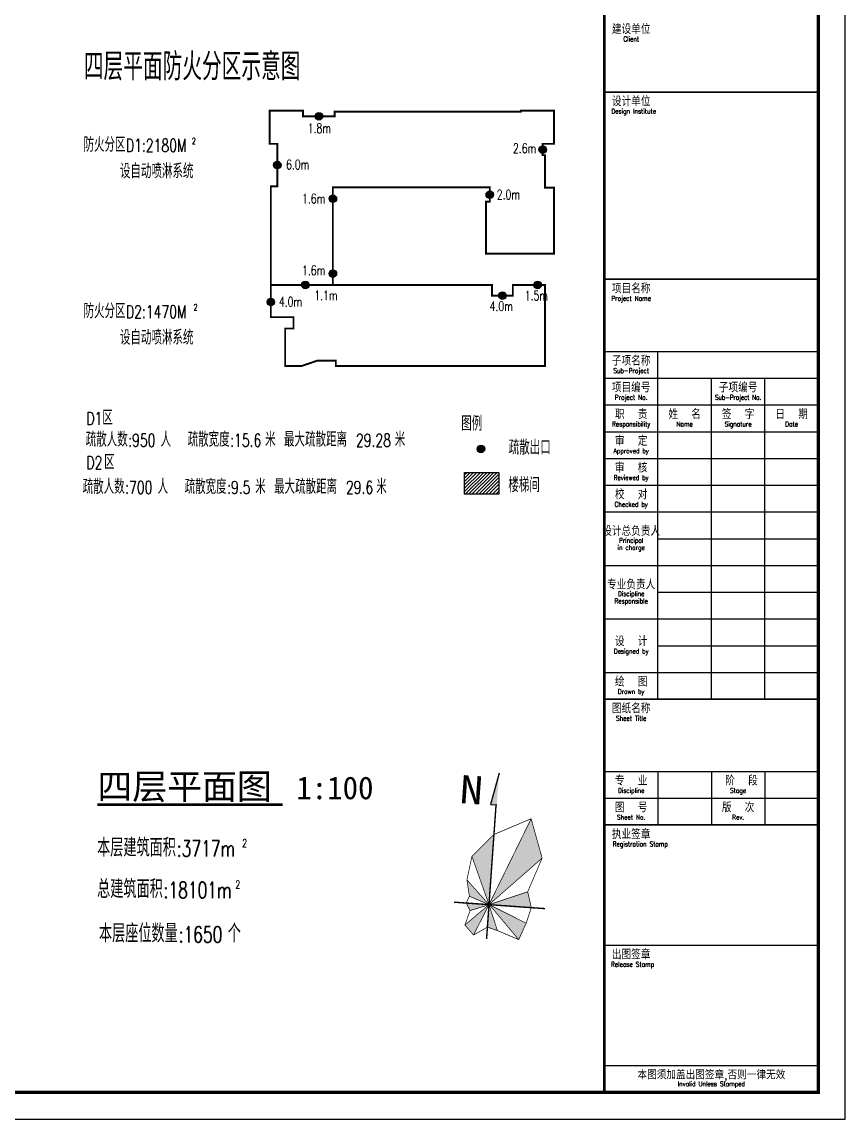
# Model space of a CAD drawing. Header units: millimetres. Extents: x 0 to 180559, y 0 to 202470.
# Drawn here: x 158794 to 180559, y 143011 to 172014 of the extents above; entities that cross this region are included whole.
import ezdxf
from ezdxf.enums import TextEntityAlignment as Align

# ---------------------------------------------------------------- set-up
doc = ezdxf.new("R2010")
doc.units = ezdxf.units.MM
for name, color, linetype in [('AXIS', 3, 'Continuous'), ('COLUMN', 242, 'Continuous'), ('DIM_SYMB', 3, 'Continuous'), ('FRAME', 7, 'Continuous'), ('PUB_HATCH', 8, 'Continuous'), ('PUB_TEXT', 7, 'Continuous')]:
    doc.layers.add(name, color=color, linetype=linetype)
doc.styles.add('_TCH_DIM', font='SIMPLEX', dxfattribs={"bigfont": 'GBCBIG'})
doc.styles.add('TKZ1_tjhts.shx', font='tjromant.shx', dxfattribs={"bigfont": 'tjhts.shx'})
doc.styles.add('TKZ2_tjkts.shx', font='tjromant.shx', dxfattribs={"bigfont": 'tjkts.shx'})
doc.styles.add('竖标题', font='')
doc.styles.add('黑体', font='')
doc.styles.get('竖标题').set_extended_font_data('SimHei')
doc.styles.get('黑体').set_extended_font_data('SimHei')

# ---------------------------------------------------------------- blocks, each defined once
blk = doc.blocks.new('TJAD_TK_A0_A')
at = {"layer": 'FRAME'}
for p, q in [((1188.88, 0.06), (1188.88, 841.06)), ((1098.88, 287.06), (1178.88, 287.06)), ((1118.88, 157.06), (1118.88, 287.06)), ((1098.88, 277.06), (1178.88, 277.06)), ((1138.88, 157.06), (1138.88, 277.06)), ((1158.88, 157.06), (1158.88, 277.06)), ((1098.88, 257.06), (1178.88, 257.06)), ((1098.88, 247.06), (1178.88, 247.06)), ((1098.88, 237.06), (1178.88, 237.06)), ((1098.88, 227.06), (1178.88, 227.06)), ((1118.88, 217.06), (1178.88, 217.06)), ((1098.88, 207.06), (1178.88, 207.06)), ((1118.88, 197.06), (1178.88, 197.06)), ((1098.88, 187.06), (1178.88, 187.06)), ((1118.88, 177.06), (1178.88, 177.06)), ((1098.88, 167.06), (1178.88, 167.06)), ((1098.88, 130.06), (1178.88, 130.06)), ((1118.88, 130.06), (1118.88, 110.06)), ((1138.88, 130.06), (1138.88, 110.06)), ((1158.88, 130.06), (1158.88, 110.06)), ((1098.88, 120.06), (1178.88, 120.06)), ((1098.88, 65.06), (1178.88, 65.06)), ((1098.88, 20.06), (1178.88, 20.06)), ((-0.12, 0.06), (1188.88, 0.06))]:
    blk.add_line(p, q, dxfattribs=at)
at = {"layer": 'FRAME', "const_width": 1.2}
blk.add_lwpolyline([(1178.88, 10.06), (1178.88, 831.06), (24.88, 831.06), (24.88, 10.06)], close=True, dxfattribs=at)
at = {"layer": 'FRAME'}
for points, const_width in [([(1098.88, 831.06), (1098.88, 10.06)], 1), ([(1098.88, 384.06), (1178.88, 384.06)], 0.6), ([(1098.88, 314.06), (1178.88, 314.06)], 0.6), ([(1098.88, 267.06), (1178.88, 267.06)], 0.6), ([(1098.88, 157.06), (1178.88, 157.06)], 0.6), ([(1098.88, 110.06), (1178.88, 110.06)], 0.6)]:
    blk.add_lwpolyline(points, dxfattribs=dict(at, const_width=const_width))
at = {"style": 'TKZ1_tjhts.shx'}
for tag, p, height, flags in [('ClientChinese_001', (977.79, 443.57), 5, 8), ('ClientChinese_002', (1013.71, 434.65), 5, 8), ('DescriptionChineseA_001', (1089.55, 425.89), 3.6, 8), ('RevA', (1115.23, 424.56), 3, 8), ('ProjectNameChinese_001', (992.73, 296.22), 5, 8), ('SubProjectChinese_001', (1095.02, 282.68), 3, 8), ('SubProjectNo', (1158.66, 271.34), 3, 8), ('ApprovedBy', (1120.43, 250.26), 3.6, 8), ('ApprovedBySignPos', (1139.55, 247.78), 3.6, 9), ('ReviewedBy', (1120.43, 240.36), 3.6, 8), ('ReviewedBySignPos', (1139.55, 238.08), 3.6, 9), ('CheckedBy', (1120.43, 230.63), 3.6, 8), ('CheckedBySignPos', (1138.96, 228.13), 3.6, 9), ('PrincipalInCharge1', (1120.43, 219.88), 3.6, 8), ('PrincipalInCharge1SignPos', (1138.79, 217.18), 3.6, 9), ('PrincipalInCharge2', (1120.43, 210.44), 3.6, 8), ('PrincipalInCharge2SignPos', (1138.61, 207.69), 3.6, 9), ('DisciplineResponsible1', (1120.43, 200.15), 3.6, 8), ('DisciplineResponsible1SignPos', (1139.16, 197.4), 3.6, 9), ('DisciplineResponsible2', (1120.43, 190.13), 3.6, 8), ('DisciplineResponsible2SignPos', (1138.95, 187.58), 3.6, 9), ('DesignedBy1', (1120.43, 180.47), 3.6, 8), ('DesignedBy1SignPos', (1138.5, 177.67), 3.6, 9), ('DesignedBy2', (1120.43, 169.78), 3.6, 8), ('DesignedBy2SignPos', (1138.65, 167.23), 3.6, 9), ('DrawnBy', (1120.43, 160.19), 3.6, 8), ('DrawnBySignPos', (1138.65, 157.82), 3.6, 9), ('DisciplineChinese', (1119.24, 125.84), 3.6, 8), ('StageChinese', (1158.76, 125.37), 3.6, 8), ('DisciplineEnglish', (1119.42, 122.2), 2.2, 8), ('StageEnglish', (1158.94, 121.73), 2.2, 8), ('SheetNo', (1118.87, 114.03), 3, 8), ('Rev2', (1158.86, 113.56), 3, 8)]:
    blk.add_attdef(tag, p, '', height=height, dxfattribs=dict(at, flags=flags))
at = {"style": 'TKZ1_tjhts.shx', "width": 0.7, "flags": 8}
for tag, p, height in [('DateA', (1099.36, 424.56), 3), ('ProjectNo', (1119.31, 270.56), 3), ('ApprovedByDate', (1159.94, 250.39), 3.6), ('ReviewedByDate', (1159.94, 241), 3.6), ('CheckedByDate', (1159.94, 230.41), 3.6), ('PrincipalInCharge1Date', (1159.94, 220.36), 3.6), ('PrincipalInCharge2Date', (1159.94, 210.61), 3.6), ('DisciplineResponsible1Date', (1159.94, 200.05), 3.6), ('DisciplineResponsible2Date', (1159.94, 190.43), 3.6), ('DesignedBy1Date', (1159.94, 179.93), 3.6), ('DesignedBy2Date', (1159.94, 169.41), 3.6), ('DrawnByDate', (1159.94, 159.78), 3.6)]:
    blk.add_attdef(tag, p, '', height=height, dxfattribs=at)
at = {"style": 'TKZ1_tjhts.shx', "flags": 8}
for tag, height, p in [('DescriptionEnglishA', 2.2, (1150.82, 423.33)), ('ClientEnglish', 3, (1139.46, 390.63)), ('ProjectNameEnglish', 3, (1142.02, 290.26)), ('SubProjectEnglish', 2.2, (1148.76, 279.65)), ('SheetTitleEnglish', 3, (1142.79, 135.3))]:
    blk.add_attdef(tag, text='', height=height, dxfattribs=at).set_placement(p, align=Align.MIDDLE_CENTER)
at = {"style": 'TKZ1_tjhts.shx', "flags": 9}
for tag, p in [('Electricity3SignPos', (15.68, 269.92)), ('ELV3SignPos', (23.47, 269.59)), ('Electricity2SignPos', (15.71, 253.14)), ('ELV2SignPos', (23.5, 252.81)), ('Electricity1SignPos', (15.63, 237.78)), ('ELV1SignPos', (23.42, 237.46)), ('HVAC3SignPos', (14.96, 205.89)), ('Power3SignPos', (23.18, 205.92)), ('HVAC2SignPos', (15.13, 189.18)), ('Power2SignPos', (23.38, 189.51)), ('HVAC1SignPos', (15.89, 173.16)), ('Power1SignPos', (23.75, 173.22)), ('Plumbing3SignPos', (16.07, 141.15)), ('Structure7SignPos', (23.2, 141.11)), ('Plumbing2SignPos', (14.83, 125.62)), ('Structure6SignPos', (23, 125.87)), ('Structure5SignPos', (23, 110.08)), ('Plumbing1SignPos', (15.66, 109.11)), ('Structure4SignPos', (23, 93.78)), ('Architecture3SignPos', (16.07, 77.07)), ('Structure3SignPos', (22.74, 77.47)), ('Architecture2SignPos', (15.8, 61.24)), ('Structure2SignPos', (23.12, 62.01)), ('Architecture1SignPos', (16.88, 45.06)), ('Structure1SignPos', (23.11, 45.86))]:
    blk.add_attdef(tag, p, '', height=2.5, rotation=90, dxfattribs=at)
at = {"style": 'TKZ1_tjhts.shx', "flags": 8}
blk.add_attdef('SheetTitleChinese', text='', height=5, dxfattribs=at).set_placement((1140.42, 148.12), align=Align.TOP_CENTER)
at = {"layer": 'FRAME', "style": 'TKZ2_tjkts.shx'}
for s, height, p in [('建设单位', 3.6, (1108.88, 407.6)), ('设计单位', 3.6, (1108.88, 380.6)), ('项目名称', 3.6, (1108.88, 310.6)), ('子项名称', 3.6, (1108.88, 283.6)), ('项目编号', 3.6, (1108.88, 273.6)), ('子项编号', 3.6, (1148.88, 273.6)), ('职  责', 3.6, (1108.88, 263.6)), ('姓  名', 3.6, (1128.88, 263.6)), ('签  字', 3.6, (1148.88, 263.6)), ('日  期', 3.6, (1168.88, 263.6)), ('审  定', 3.6, (1108.88, 253.6)), ('审  核', 3.6, (1108.88, 243.6)), ('校  对', 3.6, (1108.88, 233.6)), ('设  计', 3.6, (1108.88, 178.7)), ('绘  图', 3.6, (1108.88, 163.6)), ('图纸名称', 3.6, (1108.88, 153.6)), ('专  业', 3.6, (1108.88, 126.6)), (' 阶  段', 3.6, (1148.88, 126.6)), ('图  号', 3.6, (1108.88, 116.6)), ('版  次', 3.6, (1148.88, 116.6)), ('执业签章', 3.6, (1108.88, 106.6)), ('出图签章', 3.6, (1108.88, 61.6)), ('本图须加盖出图签章,否则一律无效', 3, (1138.88, 16.48))]:
    blk.add_text(s, height=height, dxfattribs=at).set_placement(p, align=Align.MIDDLE_CENTER)
for s, height, width, p in [('Client', 1.8, 0.8, (1108.88, 403.91)), ('Design Institute', 1.8, 0.8, (1109.81, 376.91)), ('Project Name', 1.8, 0.8, (1108.88, 306.91)), ('Sub-Project', 1.8, 0.8, (1108.88, 279.91)), ('Project No.', 1.8, 0.8, (1108.88, 269.91)), ('Sub-Project No.', 1.8, 0.7, (1148.88, 269.91)), ('Responsibility', 1.8, 0.8, (1108.88, 259.91)), ('Name', 1.8, 0.8, (1128.88, 259.91)), ('Signature', 1.8, 0.8, (1148.88, 259.91)), ('Date', 1.8, 0.8, (1168.88, 259.91)), ('Approved by', 1.8, 0.8, (1108.88, 249.91)), ('Reviewed by', 1.8, 0.8, (1108.88, 239.91)), ('Checked by', 1.8, 0.8, (1108.88, 229.91)), ('设计总负责人', 3.6, 0.8, (1108.88, 219.93)), ('in charge', 1.8, 0.8, (1108.88, 213.76)), ('Principal', 1.8, 0.8, (1108.88, 216.41)), ('专业负责人', 3.6, 0.8, (1108.88, 199.93)), ('Discipline', 1.8, 0.8, (1108.88, 196.48)), ('Responsible', 1.8, 0.8, (1108.88, 193.76)), ('Designed by', 1.8, 0.8, (1108.88, 175)), ('Drawn by', 1.8, 0.8, (1108.88, 159.91)), ('Sheet Title', 1.8, 0.8, (1108.88, 149.91)), ('Discipline', 1.8, 0.8, (1108.88, 122.91)), ('Stage', 1.8, 0.8, (1148.88, 122.91)), ('Sheet No.', 1.8, 0.8, (1108.88, 112.91)), ('Rev.', 1.8, 0.8, (1148.88, 112.91)), ('Registration Stamp', 1.8, 0.8, (1112.29, 102.91)), ('Release Stamp', 1.8, 0.8, (1109.4, 57.91)), ('Invalid Unless Stamped', 1.8, 0.8, (1138.88, 13.23))]:
    blk.add_text(s, height=height, dxfattribs=dict(at, width=width)).set_placement(p, align=Align.MIDDLE_CENTER)
blk = doc.blocks.new('n')
at = {"layer": 'FRAME', "ltscale": 0.25}
blk.add_hatch(color=256, dxfattribs=at).paths.add_polyline_path([(0.52, 117.68), (-4.04, 95.2), (0.52, 95.2)])
at = {"layer": 'FRAME'}
blk.add_hatch(color=0, dxfattribs=at).paths.add_polyline_path([(35.27, 60.03), (25.51, 87.29), (0, 24.44)])
h = blk.add_hatch(color=0, dxfattribs=at)
h.paths.add_polyline_path([(30.12, 24.44), (26.73, 35.49), (0.18, 24.51), (0.26, 24.44)])
h.paths.add_polyline_path([(0.26, 24.44), (22.79, 1.2), (27.22, 13.14)])
h.paths.add_polyline_path([(0, 8.49), (7.28, 6.51), (0, 24.44)])
h.paths.add_polyline_path([(0, 24.44), (-16.03, 8.81), (-9.39, 2.17)])
h.paths.add_polyline_path([(0, 24.44), (-16.2, 24.44), (-13.08, 19.28)])
h.paths.add_polyline_path([(-14.27, 29.42), (0, 24.44), (-16.85, 40.83)])
h.paths.add_polyline_path([(0, 74.33), (-14.48, 57.73), (0, 24.44)])
at = {"layer": 'FRAME', "ltscale": 0.25}
blk.add_lwpolyline([(0.52, 117.86), (-4.04, 95.37), (0.52, 95.37)], dxfattribs=at)
at = {"layer": 'FRAME', "const_width": 1, "flags": 128}
for points in [[(0, 95.33), (0, 0)], [(-24.83, 24.44), (39.81, 24.44)]]:
    blk.add_lwpolyline(points, dxfattribs=at)
at = {"layer": 'FRAME', "color": 0, "const_width": 0.5}
blk.add_lwpolyline([(-16.2, 24.44), (-14.27, 29.42), (-16.85, 40.83), (-14.48, 57.73), (0, 74.33), (25.51, 87.29), (35.27, 60.03), (26.73, 35.49), (30.12, 24.44), (27.22, 13.14), (22.79, 1.2), (7.28, 6.51), (0, 8.49), (-9.39, 2.17), (-16.03, 8.81), (-13.08, 19.28)], close=True, dxfattribs=at)
for points in [[(25.51, 87.29), (0, 24.44)], [(-14.48, 57.73), (0, 24.44)], [(35.27, 60.03), (0, 24.44)], [(-16.85, 40.83), (0, 24.44)], [(26.73, 35.49), (0, 24.44)], [(0, 24.44), (-16.03, 8.81)], [(-14.27, 29.42), (0, 24.44)], [(-13.08, 19.28), (0, 24.44)], [(-9.39, 2.17), (0, 24.44)], [(0, 24.44), (7.28, 6.51)], [(0.19, 24.51), (22.79, 1.2)], [(0.26, 24.44), (27.22, 13.14)]]:
    blk.add_lwpolyline(points, dxfattribs=at)
at = {"layer": 'FRAME', "style": '竖标题', "width": 1.2}
blk.add_text('N', height=20, dxfattribs=at).set_placement((-26.28, 94.81))
blk = doc.blocks.new('_YZH')
blk.add_circle((0, 0), 0.5)
at = {"layer": 'PUB_HATCH', "const_width": 0.5}
blk.add_lwpolyline([(-0.25, 0, 1), (0.25, 0, 1)], format="xyb", close=True, dxfattribs=at)

msp = doc.modelspace()

# ---------------------------------------------------------------- hatches: boundary and pattern name
at = {"layer": 'PUB_TEXT', "ltscale": 20}
h = msp.add_hatch(dxfattribs=at)
h.set_pattern_fill('ANSI31', color=256, scale=40, style=0)
h.set_pattern_definition([(45, (-385344.553, -279588.505), (-44.9012806, 44.9012806), [])])
h.paths.add_polyline_path([(170495, 160107), (171408, 160107), (171408, 159527), (170495, 159527)])

# ---------------------------------------------------------------- linework, layer by layer
at = {"layer": 'AXIS'}
for points in [[(160422, 168460, 0, 0, 0), (169190, 168460, 80, 0, 0), (169490, 168460, 0, 0, 0)], [(160422, 164062, 0, 0, 0), (169190, 164062, 80, 0, 0), (169490, 164062, 0, 0, 0)]]:
    msp.add_lwpolyline(points, format="xyseb", dxfattribs=at)
at = {"layer": 'DIM_SYMB', "const_width": 70}
msp.add_lwpolyline([(160790, 151326), (165687, 151326)], dxfattribs=at)
at = {"layer": 'PUB_TEXT', "ltscale": 20, "const_width": 50}
msp.add_lwpolyline([(167015, 165061), (167015, 167641), (171165, 167641), (171165, 167262), (171065, 167262), (171065, 165891), (172865, 165891), (172865, 167631), (172625, 167631), (172625, 168491), (172565, 168491), (172565, 168791), (172865, 168791), (172865, 169671), (171985, 169671), (171985, 169641), (167065, 169641), (167065, 169521), (166225, 169521), (166225, 169671), (165345, 169671), (165345, 168791), (165545, 168791), (165545, 167671), (165375, 167671), (165375, 165061), (166375, 165061), (166365, 165061), (166635, 165061), (166635, 165061)], close=True, dxfattribs=at)
msp.add_lwpolyline([(171225, 165061), (171225, 164781), (171775, 164781), (171775, 165061), (172625, 165061), (172625, 162921), (167095, 162921), (167095, 163061), (166605, 163061), (166195, 162921), (165785, 162921), (165755, 162921), (165755, 163911), (165975, 163911), (165975, 164211), (165375, 164211), (165375, 165061), (166365, 165061), (166375, 165061), (166365, 165061), (166635, 165061), (166635, 165061), (167015, 165061), (167015, 165061), (171225, 165061)], dxfattribs=at)
at = {"layer": 'PUB_TEXT', "ltscale": 20}
msp.add_lwpolyline([(170495, 160107), (171408, 160107), (171408, 159527), (170495, 159527)], close=True, dxfattribs=at)

# ---------------------------------------------------------------- block references
at = {"layer": 'COLUMN', "xscale": 200, "yscale": 200, "zscale": 200}
for p in [(166645, 169521), (172565, 168641), (165545, 168231), (167015, 167341), (171165, 167447), (167015, 165361), (166289, 165061), (172429, 165061), (171500, 164781), (165375, 164611), (170931, 160725)]:
    msp.add_blockref('_YZH', p, dxfattribs=at)
at = {"layer": 'FRAME', "xscale": 70.7, "yscale": 70.7, "zscale": 70.7}
msp.add_blockref('TJAD_TK_A0_A', (96505, 143007), dxfattribs=at)
at = {"layer": 'FRAME', "xscale": 37.28786018473385, "yscale": 37.28786018473385, "zscale": 37.28786018473385, "rotation": 355.9522835024453}
msp.add_blockref('n', (171079, 147770), dxfattribs=at)

# ---------------------------------------------------------------- texts
at = {"layer": 'PUB_TEXT', "color": 0, "style": '_TCH_DIM'}
for s, height, p in [('四层平面防火分区示意图', 723.4, (160429, 170472)), ('区', 386, (160920, 161361)), ('图例', 385.8, (170410, 161207)), ('疏散人数', 385.8, (160480, 160786)), ('人', 386, (162460, 160786)), ('疏散宽度', 385.8, (163175, 160786)), ('米', 386, (165224, 160786)), ('最大疏散距离', 385.8, (165722, 160786)), ('米', 386, (168653, 160786)), ('疏散出口', 385.8, (171665, 160576)), ('区', 386, (160966, 160192)), ('疏散人数', 385.8, (160400, 159538)), ('人', 386, (162381, 159538)), ('疏散宽度', 385.8, (163096, 159538)), ('米', 386, (164962, 159538)), ('最大疏散距离', 385.8, (165460, 159538)), ('米', 386, (168162, 159538)), ('楼梯间', 385.8, (171655, 159583)), ('本层建筑面积', 482.3, (160782, 149948, 0)), ('总建筑面积', 482.3, (160782, 148853, 0)), ('本层座位数量', 482.3, (160830, 147680, 0)), ('个', 482, (164236, 147680, 0))]:
    msp.add_text(s, height=height, dxfattribs=at).set_placement(p)
at = {"layer": 'PUB_TEXT', "color": 0, "style": '_TCH_DIM', "width": 0.705882}
for s, height, p in [('1.8m', 255, (166350, 169076)), ('2.6m', 255, (171778, 168547)), ('6.0m', 255, (165778, 168117)), ('1.6m', 255, (166201, 167216)), ('2.0m', 255, (171350, 167323)), ('1.6m', 255, (166201, 165320)), ('4.0m', 255, (165588, 164491)), ('1.1m', 255, (166526, 164658)), ('1.5m', 255, (172089, 164653)), ('4.0m', 255, (171159, 164373)), ('D1', 340, (160497, 161361)), (':950', 340, (161603, 160786)), (':15.6', 340, (164299, 160786)), ('29.28', 340, (167625, 160786)), ('D2', 340, (160497, 160192)), (':700', 340, (161523, 159538)), (':9.5', 340, (164219, 159538)), ('29.6', 340, (167362, 159538)), (':3717m', 425, (162889, 149948, 0)), ('2', 212, (164617, 150198, 0)), (':18101m', 425, (162538, 148853, 0)), ('2', 212, (164438, 149103, 0)), (':1650', 425, (162936, 147680, 0))]:
    msp.add_text(s, height=height, dxfattribs=at).set_placement(p)
at = {"layer": 'PUB_TEXT'}
for s, height, style, p in [('防火分区', 385.8, '_TCH_DIM', (160422, 168580)), ('设自动喷淋系统', 385.8, '_TCH_DIM', (161384, 167880)), ('防火分区', 385.8, '_TCH_DIM', (160422, 164182)), ('设自动喷淋系统', 385.8, '_TCH_DIM', (161384, 163482)), ('四层平面图', 675.9, '黑体', (160790, 151466)), ('1:100', 600.8, '黑体', (166047, 151466))]:
    msp.add_text(s, height=height, dxfattribs=dict(at, style=style)).set_placement(p)
at = {"layer": 'PUB_TEXT', "style": '_TCH_DIM', "width": 0.705882}
for s, height, p in [('D1:2180M', 340, (161545, 168580)), ('2', 170, (163283, 168780)), ('D2:1470M', 340, (161545, 164182)), ('2', 170, (163328, 164382))]:
    msp.add_text(s, height=height, dxfattribs=at).set_placement(p)

doc.saveas('drawing.dxf')
